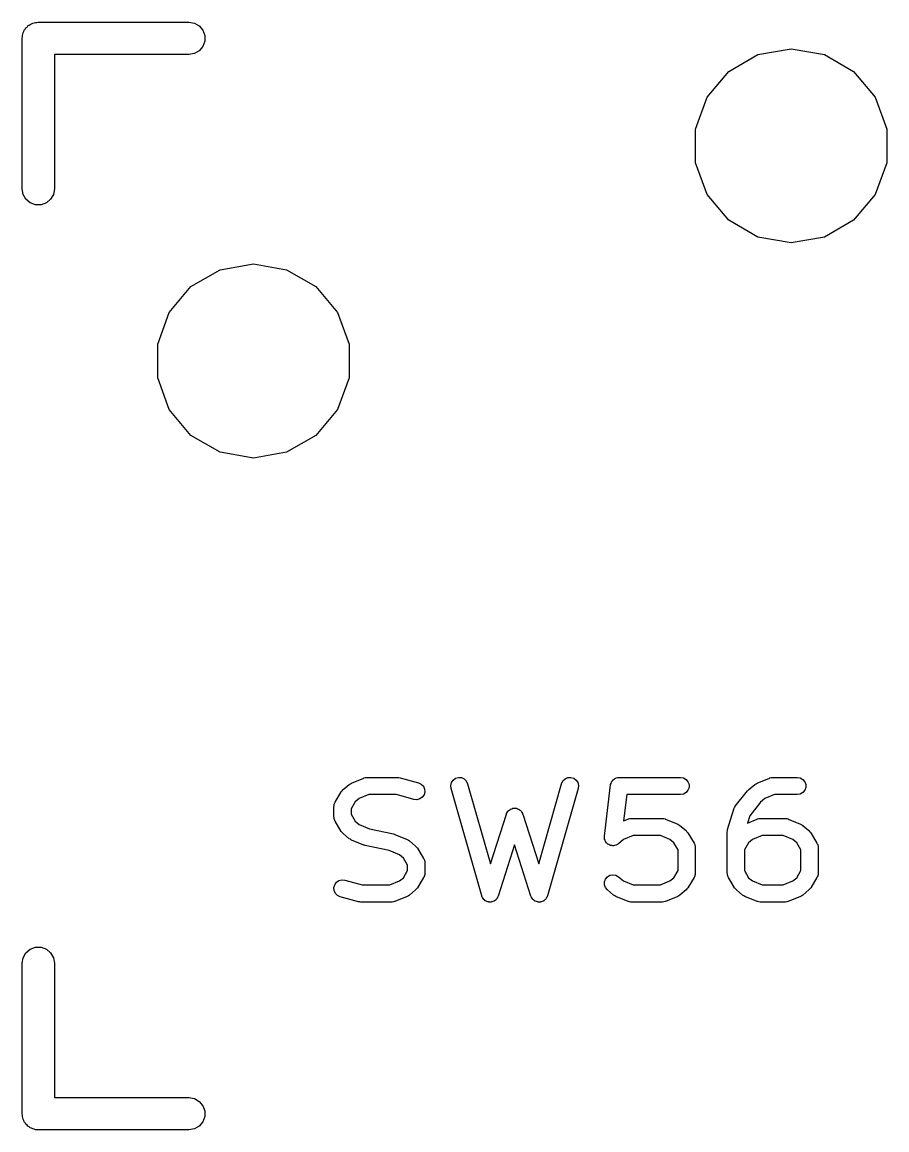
# Model space of a CAD drawing. Extents: x 47 to 330, y -254 to -153.
# Drawn here: x 77.21 to 87.42, y -246.54 to -233.46 of the extents above; entities that cross this region are included whole.
import ezdxf

# ---------------------------------------------------------------- set-up
doc = ezdxf.new("R2010")
doc.units = 0
doc.header["$MEASUREMENT"] = 0
doc.layers.add('BLACK', color=7, linetype='CONTINUOUS')

msp = doc.modelspace()

# ---------------------------------------------------------------- linework, layer by layer
at = {"layer": 'Black'}
for p, q in [((77.292, -233.496), (77.3047, -233.485)), ((77.3047, -233.485), (77.3204, -233.479)), ((77.3204, -233.479), (77.3348, -233.471)), ((77.3348, -233.471), (77.3513, -233.468)), ((77.3513, -233.468), (77.3669, -233.462)), ((77.3669, -233.462), (77.3836, -233.462)), ((77.3836, -233.462), (77.4, -233.459)), ((77.4, -233.459), (79.178, -233.459)), ((79.178, -233.459), (79.2432, -233.471)), ((79.2432, -233.471), (79.3005, -233.504)), ((77.2124, -233.617), (77.2181, -233.601)), ((77.2124, -233.634), (77.2124, -233.617)), ((77.2181, -233.601), (77.221, -233.585)), ((77.221, -233.585), (77.2293, -233.57)), ((77.2293, -233.57), (77.235, -233.555)), ((77.235, -233.555), (77.2457, -233.542)), ((77.2457, -233.542), (77.2541, -233.528)), ((77.2541, -233.528), (77.2668, -233.517)), ((77.2668, -233.517), (77.2775, -233.504)), ((77.2775, -233.504), (77.292, -233.496)), ((79.3005, -233.504), (79.343, -233.555)), ((79.343, -233.555), (79.3656, -233.617)), ((79.3656, -233.617), (79.3656, -233.683)), ((77.2095, -233.65), (77.2124, -233.634)), ((77.2095, -235.428), (77.2095, -233.65)), ((79.343, -233.745), (79.3005, -233.796)), ((79.3656, -233.683), (79.343, -233.745)), ((79.178, -233.84), (77.5905, -233.84)), ((77.5905, -233.84), (77.5905, -235.428)), ((79.2432, -233.829), (79.178, -233.84)), ((79.3005, -233.796), (79.2432, -233.829)), ((85.5525, -234.041), (85.8976, -233.842)), ((85.8976, -233.842), (86.29, -233.773)), ((86.29, -233.773), (86.6824, -233.842)), ((86.6824, -233.842), (87.0275, -234.041)), ((85.2964, -234.346), (85.5525, -234.041)), ((87.0275, -234.041), (87.2836, -234.346)), ((85.1601, -234.721), (85.2964, -234.346)), ((87.2836, -234.346), (87.4199, -234.721)), ((85.1601, -235.119), (85.1601, -234.721)), ((87.4199, -234.721), (87.4199, -235.119)), ((85.2964, -235.494), (85.1601, -235.119)), ((87.4199, -235.119), (87.2836, -235.494)), ((77.221, -235.493), (77.2095, -235.428)), ((77.5905, -235.428), (77.579, -235.493)), ((77.2541, -235.55), (77.221, -235.493)), ((77.3047, -235.593), (77.2541, -235.55)), ((77.5459, -235.55), (77.4952, -235.593)), ((77.579, -235.493), (77.5459, -235.55)), ((85.5525, -235.799), (85.2964, -235.494)), ((87.2836, -235.494), (87.0275, -235.799)), ((77.3669, -235.616), (77.3047, -235.593)), ((77.4331, -235.616), (77.3669, -235.616)), ((77.4952, -235.593), (77.4331, -235.616)), ((85.8976, -235.998), (85.5525, -235.799)), ((87.0275, -235.799), (86.6824, -235.998)), ((86.29, -236.067), (85.8976, -235.998)), ((86.6824, -235.998), (86.29, -236.067)), ((79.5476, -236.382), (79.94, -236.313)), ((79.94, -236.313), (80.3324, -236.382)), ((79.2025, -236.581), (79.5476, -236.382)), ((80.3324, -236.382), (80.6775, -236.581)), ((78.9464, -236.886), (79.2025, -236.581)), ((80.6775, -236.581), (80.9336, -236.886)), ((78.8101, -237.261), (78.9464, -236.886)), ((80.9336, -236.886), (81.0699, -237.261)), ((78.8101, -237.659), (78.8101, -237.261)), ((81.0699, -237.261), (81.0699, -237.659)), ((78.9464, -238.034), (78.8101, -237.659)), ((81.0699, -237.659), (80.9336, -238.034)), ((79.2025, -238.339), (78.9464, -238.034)), ((80.9336, -238.034), (80.6775, -238.339)), ((79.5476, -238.538), (79.2025, -238.339)), ((80.6775, -238.339), (80.3324, -238.538)), ((79.94, -238.607), (79.5476, -238.538)), ((80.3324, -238.538), (79.94, -238.607)), ((81.0984, -242.446), (81.2435, -242.386)), ((81.2435, -242.386), (81.2458, -242.385)), ((81.2458, -242.385), (81.2478, -242.384)), ((81.2478, -242.384), (81.2629, -242.381)), ((81.2629, -242.381), (81.2779, -242.378)), ((81.2779, -242.378), (81.2803, -242.378)), ((81.2803, -242.378), (81.2826, -242.378)), ((81.2826, -242.378), (81.6454, -242.378)), ((81.6454, -242.378), (81.659, -242.38)), ((81.659, -242.38), (81.6726, -242.382)), ((81.6726, -242.382), (81.8903, -242.442)), ((82.2981, -242.409), (82.3267, -242.388)), ((82.3267, -242.388), (82.3606, -242.378)), ((82.3606, -242.378), (82.3958, -242.381)), ((82.3958, -242.381), (82.428, -242.395)), ((83.6205, -242.395), (83.6528, -242.381)), ((83.6528, -242.381), (83.688, -242.378)), ((83.688, -242.378), (83.7219, -242.388)), ((83.7219, -242.388), (83.7504, -242.409)), ((84.2056, -242.394), (84.218, -242.386)), ((84.218, -242.386), (84.2208, -242.385)), ((84.2208, -242.385), (84.2233, -242.384)), ((84.2233, -242.384), (84.2379, -242.381)), ((84.2379, -242.381), (84.2524, -242.378)), ((84.2524, -242.378), (84.2552, -242.378)), ((84.2552, -242.378), (84.258, -242.378)), ((84.258, -242.378), (84.9837, -242.378)), ((84.9837, -242.378), (85.0185, -242.384)), ((85.0185, -242.384), (85.049, -242.402)), ((85.8881, -242.446), (86.0332, -242.386)), ((86.0332, -242.386), (86.0355, -242.385)), ((86.0355, -242.385), (86.0375, -242.384)), ((86.0375, -242.384), (86.0527, -242.381)), ((86.0527, -242.381), (86.0676, -242.378)), ((86.0676, -242.378), (86.07, -242.378)), ((86.07, -242.378), (86.0723, -242.378)), ((86.0723, -242.378), (86.3626, -242.378)), ((86.3626, -242.378), (86.3973, -242.384)), ((86.3973, -242.384), (86.4279, -242.402)), ((80.9998, -242.522), (81.0724, -242.462)), ((81.0724, -242.462), (81.0856, -242.454)), ((81.0856, -242.454), (81.0984, -242.446)), ((81.8903, -242.442), (81.9222, -242.457)), ((81.9222, -242.457), (81.9469, -242.482)), ((81.9469, -242.482), (81.9615, -242.515)), ((81.9615, -242.515), (81.9643, -242.55)), ((82.2698, -242.472), (82.2784, -242.438)), ((82.2735, -242.507), (82.2698, -242.472)), ((82.6363, -243.777), (82.2735, -242.507)), ((82.2784, -242.438), (82.2981, -242.409)), ((82.428, -242.395), (82.4534, -242.42)), ((82.4534, -242.42), (82.4688, -242.452)), ((82.4688, -242.452), (82.7395, -243.399)), ((83.3091, -243.399), (83.5797, -242.452)), ((83.7751, -242.507), (83.4123, -243.777)), ((83.5797, -242.452), (83.5952, -242.42)), ((83.5952, -242.42), (83.6205, -242.395)), ((83.7504, -242.409), (83.7702, -242.438)), ((83.7702, -242.438), (83.7788, -242.472)), ((83.7788, -242.472), (83.7751, -242.507)), ((84.0846, -243.072), (84.1571, -242.467)), ((84.1571, -242.467), (84.1579, -242.465)), ((84.1579, -242.462), (84.163, -242.448)), ((84.1579, -242.465), (84.1579, -242.462)), ((84.163, -242.448), (84.1673, -242.434)), ((84.1673, -242.434), (84.169, -242.431)), ((84.169, -242.431), (84.17, -242.429)), ((84.17, -242.429), (84.1796, -242.417)), ((84.1796, -242.417), (84.1885, -242.405)), ((84.1885, -242.405), (84.1909, -242.404)), ((84.1909, -242.404), (84.1927, -242.402)), ((84.1927, -242.402), (84.2056, -242.394)), ((85.049, -242.402), (85.0717, -242.429)), ((85.0717, -242.429), (85.0838, -242.462)), ((85.0838, -242.497), (85.0717, -242.53)), ((85.0838, -242.462), (85.0838, -242.497)), ((85.7895, -242.522), (85.8621, -242.462)), ((85.8621, -242.462), (85.8753, -242.454)), ((85.8753, -242.454), (85.8881, -242.446)), ((86.4279, -242.402), (86.4506, -242.429)), ((86.4506, -242.429), (86.4626, -242.462)), ((86.4626, -242.497), (86.4506, -242.53)), ((86.4626, -242.462), (86.4626, -242.497)), ((80.9052, -242.669), (80.9777, -242.548)), ((80.9777, -242.548), (80.9888, -242.535)), ((80.9888, -242.535), (80.9998, -242.522)), ((81.1907, -242.628), (81.1431, -242.668)), ((81.3029, -242.581), (81.1907, -242.628)), ((81.6316, -242.581), (81.3029, -242.581)), ((81.8359, -242.638), (81.6316, -242.581)), ((81.8711, -242.641), (81.8359, -242.638)), ((81.9052, -242.632), (81.8711, -242.641)), ((81.9343, -242.612), (81.9052, -242.632)), ((81.9548, -242.584), (81.9343, -242.612)), ((81.9643, -242.55), (81.9548, -242.584)), ((84.3481, -242.581), (84.3109, -242.892)), ((84.9837, -242.581), (84.3481, -242.581)), ((85.0185, -242.575), (84.9837, -242.581)), ((85.049, -242.557), (85.0185, -242.575)), ((85.0717, -242.53), (85.049, -242.557)), ((85.6301, -242.718), (85.7752, -242.537)), ((85.7752, -242.537), (85.7829, -242.53)), ((85.7829, -242.53), (85.7895, -242.522)), ((85.9804, -242.628), (85.9275, -242.672)), ((86.0926, -242.581), (85.9804, -242.628)), ((86.3626, -242.581), (86.0926, -242.581)), ((86.3973, -242.575), (86.3626, -242.581)), ((86.4279, -242.557), (86.3973, -242.575)), ((86.4506, -242.53), (86.4279, -242.557)), ((80.8907, -242.721), (80.8924, -242.712)), ((80.8907, -242.842), (80.8907, -242.721)), ((80.8924, -242.712), (80.8925, -242.702)), ((80.8925, -242.702), (80.8954, -242.695)), ((80.8954, -242.695), (80.8968, -242.687)), ((80.8968, -242.687), (80.9017, -242.678)), ((80.9017, -242.678), (80.9052, -242.669)), ((81.1431, -242.668), (81.0939, -242.75)), ((81.0939, -242.75), (81.0939, -242.814)), ((82.9376, -242.792), (82.9439, -242.78)), ((82.9439, -242.78), (82.9469, -242.777)), ((82.9469, -242.777), (82.9491, -242.774)), ((82.9491, -242.774), (82.9599, -242.766)), ((82.9599, -242.766), (82.9701, -242.756)), ((82.9701, -242.756), (82.9738, -242.755)), ((82.9738, -242.755), (82.977, -242.752)), ((82.977, -242.752), (82.99, -242.748)), ((82.99, -242.748), (83.0027, -242.743)), ((83.0027, -242.743), (83.0068, -242.743)), ((83.0068, -242.743), (83.0106, -242.742)), ((83.0106, -242.742), (83.0243, -242.742)), ((83.0243, -242.742), (83.038, -242.742)), ((83.038, -242.742), (83.0418, -242.743)), ((83.0418, -242.743), (83.0459, -242.743)), ((83.0459, -242.743), (83.0585, -242.748)), ((83.0585, -242.748), (83.0716, -242.752)), ((83.0716, -242.752), (83.0748, -242.755)), ((83.0748, -242.755), (83.0785, -242.756)), ((83.0785, -242.756), (83.0887, -242.766)), ((83.0887, -242.766), (83.0995, -242.774)), ((83.0995, -242.774), (83.1016, -242.777)), ((83.1016, -242.777), (83.1046, -242.78)), ((83.1046, -242.78), (83.111, -242.792)), ((85.5395, -242.995), (85.6121, -242.753)), ((85.6121, -242.753), (85.6129, -242.751)), ((85.6129, -242.751), (85.6132, -242.749)), ((85.6132, -242.749), (85.6208, -242.735)), ((85.6208, -242.735), (85.628, -242.721)), ((85.628, -242.721), (85.6292, -242.72)), ((85.6292, -242.72), (85.6301, -242.718)), ((85.9275, -242.672), (85.8011, -242.83)), ((80.8924, -242.852), (80.8907, -242.842)), ((80.8925, -242.862), (80.8924, -242.852)), ((80.8954, -242.869), (80.8925, -242.862)), ((80.8968, -242.877), (80.8954, -242.869)), ((80.9017, -242.886), (80.8968, -242.877)), ((80.9052, -242.895), (80.9017, -242.886)), ((80.9777, -243.016), (80.9052, -242.895)), ((81.0939, -242.814), (81.1431, -242.896)), ((81.1431, -242.896), (81.1907, -242.936)), ((82.7395, -243.399), (82.9275, -242.811)), ((82.9275, -242.811), (82.9294, -242.808)), ((82.9294, -242.808), (82.9303, -242.804)), ((82.9303, -242.804), (82.9376, -242.792)), ((83.111, -242.792), (83.1183, -242.804)), ((83.1183, -242.804), (83.1192, -242.808)), ((83.1192, -242.808), (83.1211, -242.811)), ((83.1211, -242.811), (83.3091, -243.399)), ((84.3109, -242.892), (84.3641, -242.87)), ((84.3641, -242.87), (84.3664, -242.869)), ((84.3664, -242.869), (84.3684, -242.868)), ((84.3684, -242.868), (84.3835, -242.865)), ((84.3835, -242.865), (84.3985, -242.862)), ((84.3985, -242.862), (84.4008, -242.862)), ((84.4008, -242.862), (84.4031, -242.862)), ((84.4031, -242.862), (84.766, -242.862)), ((84.766, -242.862), (84.7683, -242.862)), ((84.7683, -242.862), (84.7706, -242.862)), ((84.7706, -242.862), (84.7856, -242.865)), ((84.7856, -242.865), (84.8007, -242.868)), ((84.8007, -242.868), (84.8028, -242.869)), ((84.8028, -242.869), (84.8051, -242.87)), ((84.8051, -242.87), (84.9502, -242.93)), ((85.8011, -242.83), (85.7751, -242.917)), ((85.7751, -242.917), (85.8881, -242.87)), ((85.8881, -242.87), (85.8904, -242.869)), ((85.8904, -242.869), (85.8924, -242.868)), ((85.8924, -242.868), (85.9075, -242.865)), ((85.9075, -242.865), (85.9225, -242.862)), ((85.9225, -242.862), (85.9248, -242.862)), ((85.9248, -242.862), (85.9271, -242.862)), ((85.9271, -242.862), (86.2174, -242.862)), ((86.2174, -242.862), (86.2197, -242.862)), ((86.2197, -242.862), (86.2221, -242.862)), ((86.2221, -242.862), (86.2371, -242.865)), ((86.2371, -242.865), (86.2522, -242.868)), ((86.2522, -242.868), (86.2542, -242.869)), ((86.2542, -242.869), (86.2565, -242.87)), ((86.2565, -242.87), (86.4016, -242.93)), ((80.9889, -243.028), (80.9777, -243.016)), ((80.9998, -243.041), (80.9889, -243.028)), ((81.0724, -243.102), (80.9998, -243.041)), ((81.1907, -242.936), (81.3127, -242.987)), ((81.3127, -242.987), (81.5936, -243.045)), ((84.9502, -242.93), (84.963, -242.938)), ((84.963, -242.938), (84.9762, -242.946)), ((84.9762, -242.946), (85.0488, -243.006)), ((85.0488, -243.006), (85.0597, -243.019)), ((85.0597, -243.019), (85.0708, -243.032)), ((85.0708, -243.032), (85.1434, -243.153)), ((85.5353, -243.024), (85.5378, -243.009)), ((85.5353, -243.508), (85.5353, -243.024)), ((85.5378, -243.009), (85.5395, -242.995)), ((86.4016, -242.93), (86.4144, -242.938)), ((86.4144, -242.938), (86.4276, -242.946)), ((86.4276, -242.946), (86.5002, -243.006)), ((86.5002, -243.006), (86.5111, -243.019)), ((86.5111, -243.019), (86.5223, -243.032)), ((86.5223, -243.032), (86.5948, -243.153)), ((81.0856, -243.109), (81.0724, -243.102)), ((81.0984, -243.118), (81.0856, -243.109)), ((81.2435, -243.178), (81.0984, -243.118)), ((81.5936, -243.045), (81.6025, -243.049)), ((81.6025, -243.049), (81.6119, -243.051)), ((81.6119, -243.051), (81.7571, -243.111)), ((81.7571, -243.111), (81.7699, -243.12)), ((81.7699, -243.12), (81.783, -243.127)), ((81.783, -243.127), (81.8556, -243.188)), ((84.0854, -243.087), (84.0846, -243.072)), ((84.0853, -243.102), (84.0854, -243.087)), ((84.0863, -243.104), (84.0853, -243.102)), ((84.0865, -243.107), (84.0863, -243.104)), ((84.0923, -243.121), (84.0865, -243.107)), ((84.0973, -243.135), (84.0923, -243.121)), ((84.0992, -243.137), (84.0973, -243.135)), ((84.1004, -243.14), (84.0992, -243.137)), ((84.1104, -243.151), (84.1004, -243.14)), ((84.1199, -243.162), (84.1104, -243.151)), ((84.1225, -243.163), (84.1199, -243.162)), ((84.1245, -243.166), (84.1225, -243.163)), ((84.1376, -243.172), (84.1245, -243.166)), ((84.1504, -243.18), (84.1376, -243.172)), ((84.2377, -243.17), (84.2254, -243.178)), ((84.2505, -243.162), (84.2377, -243.17)), ((84.3113, -243.112), (84.2505, -243.162)), ((84.4235, -243.065), (84.3113, -243.112)), ((84.7457, -243.065), (84.4235, -243.065)), ((84.8579, -243.112), (84.7457, -243.065)), ((84.9054, -243.151), (84.8579, -243.112)), ((84.9547, -243.233), (84.9054, -243.151)), ((85.1434, -243.153), (85.1469, -243.162)), ((85.1469, -243.162), (85.1518, -243.17)), ((85.1518, -243.17), (85.1532, -243.178)), ((85.7877, -243.151), (85.7385, -243.233)), ((85.8353, -243.112), (85.7877, -243.151)), ((85.9475, -243.065), (85.8353, -243.112)), ((86.1971, -243.065), (85.9475, -243.065)), ((86.3093, -243.112), (86.1971, -243.065)), ((86.3569, -243.151), (86.3093, -243.112)), ((86.4061, -243.233), (86.3569, -243.151)), ((86.5948, -243.153), (86.5983, -243.162)), ((86.5983, -243.162), (86.6032, -243.17)), ((86.6032, -243.17), (86.6046, -243.178)), ((81.2529, -243.18), (81.2435, -243.178)), ((81.2618, -243.184), (81.2529, -243.18)), ((81.5427, -243.242), (81.2618, -243.184)), ((81.6648, -243.293), (81.5427, -243.242)), ((81.7123, -243.333), (81.6648, -243.293)), ((81.8556, -243.188), (81.8666, -243.201)), ((81.8666, -243.201), (81.8777, -243.213)), ((81.8777, -243.213), (81.9503, -243.334)), ((83.0243, -243.176), (82.8308, -243.78)), ((83.2178, -243.78), (83.0243, -243.176)), ((84.1533, -243.18), (84.1504, -243.18)), ((84.156, -243.182), (84.1533, -243.18)), ((84.1706, -243.183), (84.156, -243.182)), ((84.1851, -243.186), (84.1706, -243.183)), ((84.188, -243.185), (84.1851, -243.186)), ((84.191, -243.186), (84.188, -243.185)), ((84.2053, -243.182), (84.191, -243.186)), ((84.2199, -243.18), (84.2053, -243.182)), ((84.2225, -243.178), (84.2199, -243.18)), ((84.2254, -243.178), (84.2225, -243.178)), ((84.9547, -243.479), (84.9547, -243.233)), ((85.1532, -243.178), (85.156, -243.186)), ((85.156, -243.186), (85.1562, -243.196)), ((85.1562, -243.196), (85.1579, -243.205)), ((85.1579, -243.205), (85.1579, -243.508)), ((85.7385, -243.233), (85.7385, -243.479)), ((86.4061, -243.479), (86.4061, -243.233)), ((86.6046, -243.178), (86.6075, -243.186)), ((86.6075, -243.186), (86.6076, -243.196)), ((86.6076, -243.196), (86.6093, -243.205)), ((86.6093, -243.205), (86.6093, -243.508)), ((81.7615, -243.415), (81.7123, -243.333)), ((81.7615, -243.479), (81.7615, -243.415)), ((81.9503, -243.334), (81.9537, -243.343)), ((81.9537, -243.343), (81.9586, -243.352)), ((81.9586, -243.352), (81.96, -243.36)), ((81.96, -243.36), (81.9629, -243.367)), ((81.9629, -243.367), (81.9631, -243.377)), ((81.9631, -243.377), (81.9647, -243.387)), ((81.9647, -243.387), (81.9647, -243.508)), ((81.6648, -243.601), (81.7123, -243.562)), ((81.7123, -243.562), (81.7615, -243.479)), ((81.9503, -243.56), (81.8777, -243.681)), ((81.9537, -243.551), (81.9503, -243.56)), ((81.9586, -243.542), (81.9537, -243.551)), ((81.96, -243.534), (81.9586, -243.542)), ((81.9629, -243.527), (81.96, -243.534)), ((81.9631, -243.517), (81.9629, -243.527)), ((81.9647, -243.508), (81.9631, -243.517)), ((84.0973, -243.578), (84.1199, -243.551)), ((84.1199, -243.551), (84.1504, -243.533)), ((84.1504, -243.533), (84.1851, -243.527)), ((84.1851, -243.527), (84.2199, -243.533)), ((84.2199, -243.533), (84.2505, -243.551)), ((84.2505, -243.551), (84.3112, -243.601)), ((84.8579, -243.601), (84.9054, -243.562)), ((84.9054, -243.562), (84.9547, -243.479)), ((85.1434, -243.56), (85.0708, -243.681)), ((85.1469, -243.551), (85.1434, -243.56)), ((85.1518, -243.542), (85.1469, -243.551)), ((85.1532, -243.534), (85.1518, -243.542)), ((85.156, -243.527), (85.1532, -243.534)), ((85.1562, -243.517), (85.156, -243.527)), ((85.1579, -243.508), (85.1562, -243.517)), ((85.5369, -243.517), (85.5353, -243.508)), ((85.5371, -243.527), (85.5369, -243.517)), ((85.54, -243.534), (85.5371, -243.527)), ((85.5414, -243.542), (85.54, -243.534)), ((85.5463, -243.551), (85.5414, -243.542)), ((85.5497, -243.56), (85.5463, -243.551)), ((85.6223, -243.681), (85.5497, -243.56)), ((85.7385, -243.479), (85.7877, -243.562)), ((85.7877, -243.562), (85.8352, -243.601)), ((86.3093, -243.601), (86.3569, -243.562)), ((86.3569, -243.562), (86.4061, -243.479)), ((86.5948, -243.56), (86.5223, -243.681)), ((86.5983, -243.551), (86.5948, -243.56)), ((86.6032, -243.542), (86.5983, -243.551)), ((86.6046, -243.534), (86.6032, -243.542)), ((86.6075, -243.527), (86.6046, -243.534)), ((86.6076, -243.517), (86.6075, -243.527)), ((86.6093, -243.508), (86.6076, -243.517)), ((80.8912, -243.679), (80.9006, -243.645)), ((80.8939, -243.714), (80.8912, -243.679)), ((80.9006, -243.645), (80.9211, -243.617)), ((80.9211, -243.617), (80.9502, -243.597)), ((80.9502, -243.597), (80.9844, -243.588)), ((80.9844, -243.588), (81.0195, -243.591)), ((81.0195, -243.591), (81.2238, -243.648)), ((81.2238, -243.648), (81.5525, -243.648)), ((81.5525, -243.648), (81.6648, -243.601)), ((81.8666, -243.694), (81.8556, -243.707)), ((81.8777, -243.681), (81.8666, -243.694)), ((84.0853, -243.611), (84.0973, -243.578)), ((84.0854, -243.647), (84.0853, -243.611)), ((84.0976, -243.68), (84.0854, -243.647)), ((84.1204, -243.707), (84.0976, -243.68)), ((84.3112, -243.601), (84.4235, -243.648)), ((84.4235, -243.648), (84.7457, -243.648)), ((84.7457, -243.648), (84.8579, -243.601)), ((85.0597, -243.694), (85.0488, -243.707)), ((85.0708, -243.681), (85.0597, -243.694)), ((85.6334, -243.694), (85.6223, -243.681)), ((85.6444, -243.707), (85.6334, -243.694)), ((85.8352, -243.601), (85.9475, -243.648)), ((85.9475, -243.648), (86.1971, -243.648)), ((86.1971, -243.648), (86.3093, -243.601)), ((86.5111, -243.694), (86.5002, -243.707)), ((86.5223, -243.681), (86.5111, -243.694)), ((80.9085, -243.747), (80.8939, -243.714)), ((80.9333, -243.772), (80.9085, -243.747)), ((80.9651, -243.787), (80.9333, -243.772)), ((81.1828, -243.847), (80.9651, -243.787)), ((81.7571, -243.783), (81.6119, -243.843)), ((81.7699, -243.775), (81.7571, -243.783)), ((81.783, -243.767), (81.7699, -243.775)), ((81.8556, -243.707), (81.783, -243.767)), ((82.6388, -243.783), (82.6363, -243.777)), ((82.64, -243.788), (82.6388, -243.783)), ((82.6464, -243.798), (82.64, -243.788)), ((82.6517, -243.809), (82.6464, -243.798)), ((82.6558, -243.813), (82.6517, -243.809)), ((82.6588, -243.818), (82.6558, -243.813)), ((82.6684, -243.825), (82.6588, -243.818)), ((82.6771, -243.834), (82.6684, -243.825)), ((82.7972, -243.827), (82.7882, -243.835)), ((82.807, -243.82), (82.7972, -243.827)), ((82.8102, -243.816), (82.807, -243.82)), ((82.8143, -243.812), (82.8102, -243.816)), ((82.82, -243.801), (82.8143, -243.812)), ((82.8268, -243.791), (82.82, -243.801)), ((82.8281, -243.785), (82.8268, -243.791)), ((82.8308, -243.78), (82.8281, -243.785)), ((83.2204, -243.785), (83.2178, -243.78)), ((83.2218, -243.791), (83.2204, -243.785)), ((83.2286, -243.801), (83.2218, -243.791)), ((83.2342, -243.812), (83.2286, -243.801)), ((83.2384, -243.816), (83.2342, -243.812)), ((83.2416, -243.82), (83.2384, -243.816)), ((83.2514, -243.827), (83.2416, -243.82)), ((83.2603, -243.835), (83.2514, -243.827)), ((83.3802, -243.825), (83.3715, -243.834)), ((83.3898, -243.818), (83.3802, -243.825)), ((83.3928, -243.813), (83.3898, -243.818)), ((83.3968, -243.809), (83.3928, -243.813)), ((83.4021, -243.798), (83.3968, -243.809)), ((83.4086, -243.788), (83.4021, -243.798)), ((83.4098, -243.783), (83.4086, -243.788)), ((83.4123, -243.777), (83.4098, -243.783)), ((84.193, -243.767), (84.1204, -243.707)), ((84.2061, -243.775), (84.193, -243.767)), ((84.2189, -243.783), (84.2061, -243.775)), ((84.3641, -243.843), (84.2189, -243.783)), ((84.9502, -243.783), (84.8051, -243.843)), ((84.963, -243.775), (84.9502, -243.783)), ((84.9762, -243.767), (84.963, -243.775)), ((85.0488, -243.707), (84.9762, -243.767)), ((85.717, -243.767), (85.6444, -243.707)), ((85.7301, -243.775), (85.717, -243.767)), ((85.7429, -243.783), (85.7301, -243.775)), ((85.8881, -243.843), (85.7429, -243.783)), ((86.4016, -243.783), (86.2565, -243.843)), ((86.4144, -243.775), (86.4016, -243.783)), ((86.4276, -243.767), (86.4144, -243.775)), ((86.5002, -243.707), (86.4276, -243.767)), ((81.1965, -243.849), (81.1828, -243.847)), ((81.21, -243.851), (81.1965, -243.849)), ((81.5729, -243.851), (81.21, -243.851)), ((81.5752, -243.851), (81.5729, -243.851)), ((81.5775, -243.851), (81.5752, -243.851)), ((81.5925, -243.848), (81.5775, -243.851)), ((81.6076, -243.845), (81.5925, -243.848)), ((81.6096, -243.844), (81.6076, -243.845)), ((81.6119, -243.843), (81.6096, -243.844)), ((82.6822, -243.836), (82.6771, -243.834)), ((82.6867, -243.839), (82.6822, -243.836)), ((82.6983, -243.843), (82.6867, -243.839)), ((82.7093, -243.848), (82.6983, -243.843)), ((82.7149, -243.848), (82.7093, -243.848)), ((82.7203, -243.85), (82.7149, -243.848)), ((82.7324, -243.85), (82.7203, -243.85)), ((82.7445, -243.851), (82.7324, -243.85)), ((82.7499, -243.849), (82.7445, -243.851)), ((82.7556, -243.849), (82.7499, -243.849)), ((82.7668, -243.844), (82.7556, -243.849)), ((82.7785, -243.841), (82.7668, -243.844)), ((82.783, -243.838), (82.7785, -243.841)), ((82.7882, -243.835), (82.783, -243.838)), ((83.2656, -243.838), (83.2603, -243.835)), ((83.2701, -243.841), (83.2656, -243.838)), ((83.2818, -243.844), (83.2701, -243.841)), ((83.293, -243.849), (83.2818, -243.844)), ((83.2986, -243.849), (83.293, -243.849)), ((83.304, -243.851), (83.2986, -243.849)), ((83.3161, -243.85), (83.304, -243.851)), ((83.3283, -243.85), (83.3161, -243.85)), ((83.3336, -243.848), (83.3283, -243.85)), ((83.3392, -243.848), (83.3336, -243.848)), ((83.3503, -243.843), (83.3392, -243.848)), ((83.3619, -243.839), (83.3503, -243.843)), ((83.3663, -243.836), (83.3619, -243.839)), ((83.3715, -243.834), (83.3663, -243.836)), ((84.3664, -243.844), (84.3641, -243.843)), ((84.3684, -243.845), (84.3664, -243.844)), ((84.3835, -243.848), (84.3684, -243.845)), ((84.3985, -243.851), (84.3835, -243.848)), ((84.4008, -243.851), (84.3985, -243.851)), ((84.4031, -243.851), (84.4008, -243.851)), ((84.766, -243.851), (84.4031, -243.851)), ((84.7683, -243.851), (84.766, -243.851)), ((84.7706, -243.851), (84.7683, -243.851)), ((84.7856, -243.848), (84.7706, -243.851)), ((84.8007, -243.845), (84.7856, -243.848)), ((84.8028, -243.844), (84.8007, -243.845)), ((84.8051, -243.843), (84.8028, -243.844)), ((85.8904, -243.844), (85.8881, -243.843)), ((85.8924, -243.845), (85.8904, -243.844)), ((85.9075, -243.848), (85.8924, -243.845)), ((85.9225, -243.851), (85.9075, -243.848)), ((85.9248, -243.851), (85.9225, -243.851)), ((85.9271, -243.851), (85.9248, -243.851)), ((86.2174, -243.851), (85.9271, -243.851)), ((86.2197, -243.851), (86.2174, -243.851)), ((86.2221, -243.851), (86.2197, -243.851)), ((86.2371, -243.848), (86.2221, -243.851)), ((86.2522, -243.845), (86.2371, -243.848)), ((86.2542, -243.844), (86.2522, -243.845)), ((86.2565, -243.843), (86.2542, -243.844)), ((77.221, -244.507), (77.2541, -244.45)), ((77.2541, -244.45), (77.3047, -244.407)), ((77.3047, -244.407), (77.3669, -244.384)), ((77.3669, -244.384), (77.4331, -244.384)), ((77.4331, -244.384), (77.4952, -244.407)), ((77.4952, -244.407), (77.5459, -244.45)), ((77.5459, -244.45), (77.579, -244.507)), ((77.2095, -244.572), (77.221, -244.507)), ((77.2095, -246.35), (77.2095, -244.572)), ((77.579, -244.507), (77.5905, -244.572)), ((77.5905, -244.572), (77.5905, -246.159)), ((77.5905, -246.159), (79.178, -246.159)), ((79.178, -246.159), (79.2432, -246.171)), ((79.2432, -246.171), (79.3005, -246.204)), ((79.3005, -246.204), (79.343, -246.255)), ((79.343, -246.255), (79.3656, -246.317)), ((77.2124, -246.366), (77.2095, -246.35)), ((77.2124, -246.383), (77.2124, -246.366)), ((77.2181, -246.399), (77.2124, -246.383)), ((77.221, -246.415), (77.2181, -246.399)), ((77.2293, -246.43), (77.221, -246.415)), ((77.235, -246.445), (77.2293, -246.43)), ((77.2457, -246.458), (77.235, -246.445)), ((79.343, -246.445), (79.3005, -246.496)), ((79.3656, -246.383), (79.343, -246.445)), ((79.3656, -246.317), (79.3656, -246.383)), ((77.2541, -246.472), (77.2457, -246.458)), ((77.2668, -246.483), (77.2541, -246.472)), ((77.2775, -246.496), (77.2668, -246.483)), ((77.292, -246.504), (77.2775, -246.496)), ((77.3047, -246.515), (77.292, -246.504)), ((77.3204, -246.521), (77.3047, -246.515)), ((77.3348, -246.529), (77.3204, -246.521)), ((77.3513, -246.532), (77.3348, -246.529)), ((77.3669, -246.538), (77.3513, -246.532)), ((77.3836, -246.538), (77.3669, -246.538)), ((77.4, -246.54), (77.3836, -246.538)), ((79.178, -246.54), (77.4, -246.54)), ((79.2432, -246.529), (79.178, -246.54)), ((79.3005, -246.496), (79.2432, -246.529))]:
    msp.add_line(p, q, dxfattribs=at)

doc.saveas('drawing.dxf')
